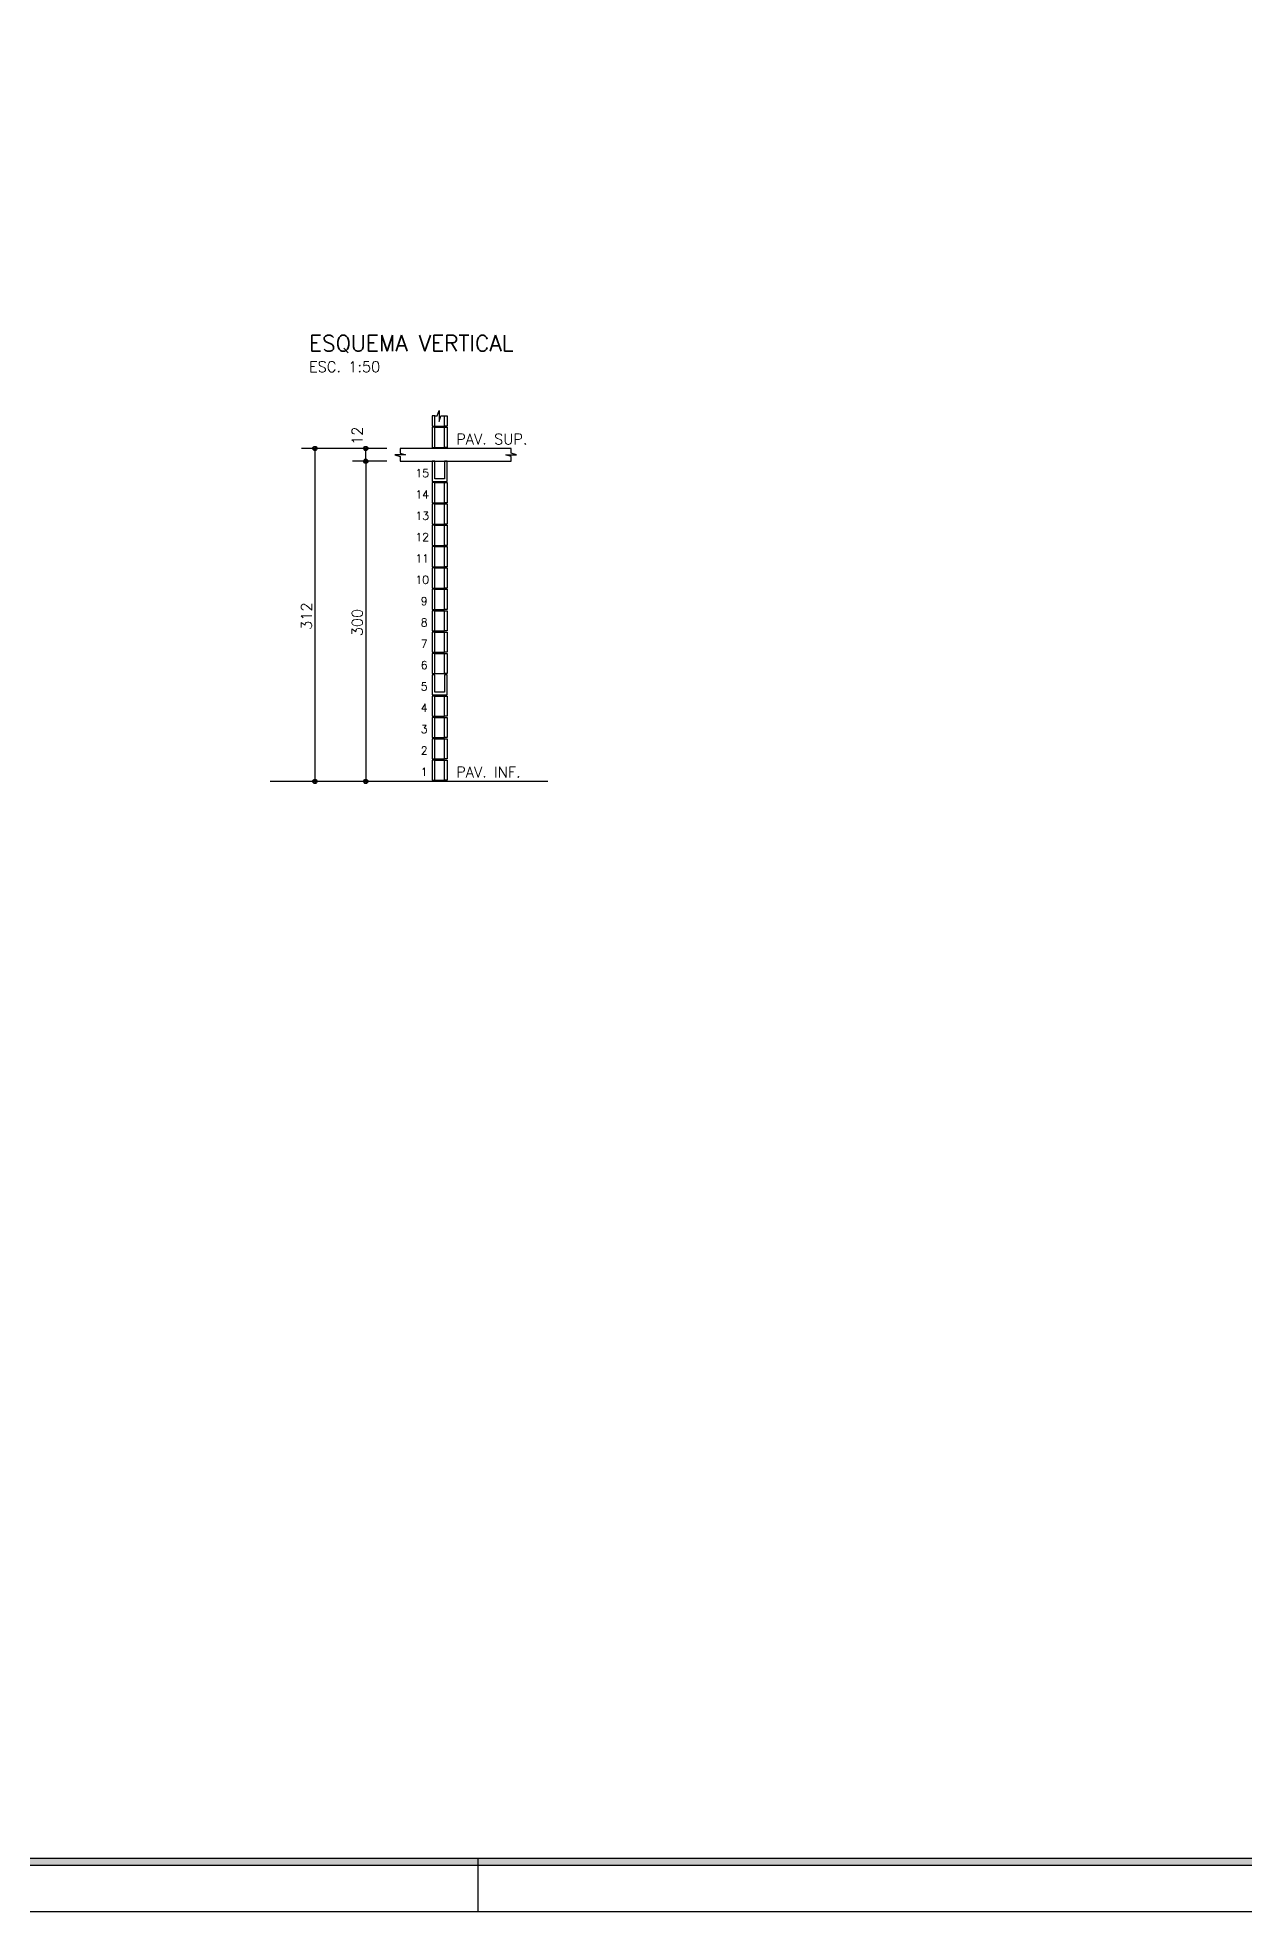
# Model space of a CAD drawing. Extents: x 187 to 6132, y 3709 to 7914.
# Drawn here: x 3869 to 5000, y 3709 to 5466 of the extents above; entities that cross this region are included whole.
import ezdxf

# ---------------------------------------------------------------- set-up
doc = ezdxf.new("R2010")
doc.units = 0
doc.header["$LTSCALE"] = 100
doc.header["$MEASUREMENT"] = 0
doc.layers.get('0').update_dxf_attribs({"color": 245, "linetype": 'CONTINUOUS'})
for name, color, linetype in [('01', 7, 'CONTINUOUS'), ('16', 5, 'CONTINUOUS'), ('212', 3, 'CONTINUOUS'), ('221', 102, 'CONTINUOUS'), ('248', 5, 'CONTINUOUS'), ('30', 7, 'CONTINUOUS')]:
    doc.layers.add(name, color=color, linetype=linetype)
doc.styles.get("Standard").update_dxf_attribs({"font": 'ROMANS.SHX'})

# ---------------------------------------------------------------- blocks, each defined once
blk = doc.blocks.new('BLOCO14X19TOPO')
at = {"layer": '248'}
for p, q in [((2.5, 19), (11.5, 19)), ((2.5, 0), (11.5, 0))]:
    blk.add_line(p, q, dxfattribs=at)
for points in [[(2.5, 0), (2.5, 19), (0, 19), (0, 0), (2.5, 0)], [(11.5, 0), (11.5, 19), (14, 19), (14, 0), (11.5, 0)]]:
    blk.add_lwpolyline(points, dxfattribs=at)
blk = doc.blocks.new('CANALETA14X19TOPO')
at = {"layer": '212'}
blk.add_lwpolyline([(14, 0), (14, 19), (11.5, 19), (11.5, 2.5), (2.5, 2.5), (2.5, 19), (0, 19), (0, 0), (14, 0)], dxfattribs=at)
blk = doc.blocks.new('DOT2', base_point=(2575.862793, -1123.101563))
for radius in [0.16, 0.08]:
    blk.add_circle((2575.862793, -1123.101563), radius)

msp = doc.modelspace()

# ---------------------------------------------------------------- linework, layer by layer
msp.add_line((4281.530458, 3759.209975), (4281.530458, 3709.209975))
for points in [[(186.530458, 3709.209975), (6131.530458, 3709.209975), (6131.530458, 7914.209975), (186.530458, 7914.209975), (186.530458, 3709.209975)], [(6081.530458, 3759.209975), (6081.530458, 3752.209975), (304.530458, 3752.209975), (304.530458, 7871.209975), (6081.530458, 7871.209975), (6081.530458, 7864.209975), (311.530458, 7864.209975), (311.530458, 3759.209975), (6081.530458, 3759.209975)], [(311.530458, 3759.209975), (6081.530458, 3759.209975), (6081.530458, 7864.209975), (311.530458, 7864.209975), (311.530458, 3759.209975)]]:
    msp.add_lwpolyline(points)
for points in [[(6081.530458, 3752.209975), (304.530458, 3752.209975), (311.530458, 3759.209975)], [(6081.530458, 3752.209975), (311.530458, 3759.209975), (6081.530458, 3759.209975)]]:
    msp.add_solid(points)
at = {"layer": '01'}
msp.add_line((4347.209392, 4768.350189), (4086.902814, 4768.350189), dxfattribs=at)
msp.add_lwpolyline([(4312.950596, 5080.350189), (4208.950596, 5080.350189), (4208.950596, 5076.016858), (4213.950596, 5074.350189), (4203.950596, 5074.350189), (4208.950596, 5072.683528), (4208.950596, 5068.350189), (4312.950596, 5068.350189), (4312.950596, 5072.683528), (4307.950596, 5074.350189), (4317.950596, 5074.350189), (4312.950596, 5076.016858), (4312.950596, 5080.350189)], dxfattribs=at)
at = {"layer": '221', "color": 11, "linetype": 'Continuous'}
for p, q in [((4196.450596, 5080.350189), (4116.485315, 5080.350189)), ((4128.985315, 5080.350189), (4128.985315, 4768.350189)), ((4196.450596, 5068.350189), (4164.104641, 5068.350189)), ((4176.604641, 5068.350189), (4176.604641, 4768.350189)), ((4183.950596, 4768.350189), (4116.485315, 4768.350189)), ((4183.950596, 4768.350189), (4164.104641, 4768.350189))]:
    msp.add_line(p, q, dxfattribs=at)
at = {"layer": '221'}
for p, q in [((4151.604641, 5080.350189), (4116.485315, 5080.350189)), ((4196.450596, 5080.350189), (4164.104641, 5080.350189)), ((4176.604641, 5068.350189), (4176.604641, 5080.350189)), ((4196.450596, 5068.350189), (4164.104641, 5068.350189)), ((4196.450596, 4768.350189), (4164.104641, 4768.350189))]:
    msp.add_line(p, q, dxfattribs=at)
at = {"layer": '221', "color": 11, "linetype": 'Continuous'}
for centre, radius in [((4128.985315, 5080.350189), 2), ((4128.985315, 5080.350189), 1), ((4176.604641, 5068.350189), 2), ((4176.604641, 5068.350189), 1), ((4128.985315, 4768.350189), 2), ((4128.985315, 4768.350189), 1), ((4176.604641, 4768.350189), 2), ((4176.604641, 4768.350189), 1)]:
    msp.add_circle(centre, radius, dxfattribs=at)
at = {"layer": '248'}
for p, q in [((4243.617269, 5110.850189), (4245.325596, 5115.975189)), ((4245.325596, 5115.975189), (4245.325596, 5105.725189)), ((4241.450596, 5110.850189), (4243.617269, 5110.850189)), ((4241.450596, 5101.350189), (4250.450596, 5101.350189)), ((4245.325596, 5105.725189), (4247.033933, 5110.850189)), ((4247.033933, 5110.850189), (4250.450596, 5110.850189))]:
    msp.add_line(p, q, dxfattribs=at)
for points in [[(4241.450596, 5101.350189), (4241.450596, 5110.850189), (4238.950596, 5110.850189), (4238.950596, 5101.350189), (4241.450596, 5101.350189)], [(4250.450596, 5101.350189), (4250.450596, 5110.850189), (4252.950596, 5110.850189), (4252.950596, 5101.350189), (4250.450596, 5101.350189)]]:
    msp.add_lwpolyline(points, dxfattribs=at)
at = {"layer": '30'}
msp.add_lwpolyline([(4312.950596, 5080.350189), (4208.950596, 5080.350189), (4208.950596, 5076.016858), (4213.950596, 5074.350189), (4203.950596, 5074.350189), (4208.950596, 5072.683528), (4208.950596, 5068.350189), (4312.950596, 5068.350189), (4312.950596, 5072.683528), (4307.950596, 5074.350189), (4317.950596, 5074.350189), (4312.950596, 5076.016858), (4312.950596, 5080.350189)], dxfattribs=at)

# ---------------------------------------------------------------- block references
at = {"layer": '212'}
for p in [(4238.950596, 5049.350189), (4238.950596, 4849.350189)]:
    msp.add_blockref('CANALETA14X19TOPO', p, dxfattribs=at)
at = {"layer": '221', "xscale": 12.5, "yscale": 12.5, "rotation": 90}
for p in [(4128.985315, 5080.350189), (4176.604641, 5080.350189), (4176.604641, 5068.350189), (4176.604641, 5068.350189), (4128.985315, 4768.350189), (4128.985315, 4768.350189), (4176.604641, 4768.350189), (4176.604641, 4768.350189)]:
    msp.add_blockref('DOT2', p, dxfattribs=at)
at = {"layer": '248'}
for p in [(4238.950596, 5081.350189), (4238.950596, 5029.350189), (4238.950596, 5009.350189), (4238.950596, 4989.350189), (4238.950596, 4969.350189), (4238.950596, 4949.350189), (4238.950596, 4929.350189), (4238.950596, 4909.350189), (4238.950596, 4889.350189), (4238.950596, 4869.350189), (4238.950596, 4829.350189), (4238.950596, 4809.350189), (4238.950596, 4789.350189), (4238.950596, 4769.350189)]:
    msp.add_blockref('BLOCO14X19TOPO', p, dxfattribs=at)

# ---------------------------------------------------------------- texts
for s, height, p in [('ESC. 1:50', 10, (4123.395393, 5151.898049)), ('15', 7.5, (4223.089965, 5053.551735)), ('14', 7.5, (4223.089965, 5033.551735)), ('13', 7.5, (4223.089965, 5013.551735)), ('12', 7.5, (4223.089965, 4993.551735)), ('11', 7.5, (4223.089965, 4973.551735)), ('10', 7.5, (4223.089965, 4953.551735)), ('9', 7.5, (4228.089965, 4933.551735)), ('8', 7.5, (4228.089965, 4913.551735)), ('7', 7.5, (4228.089965, 4893.551735)), ('6', 7.5, (4228.089965, 4873.551735)), ('5', 7.5, (4228.089965, 4853.551735)), ('4', 7.5, (4228.089965, 4833.551735)), ('3', 7.5, (4228.089965, 4813.551735)), ('2', 7.5, (4228.089965, 4793.551735)), ('1', 7.5, (4228.089965, 4773.551735))]:
    msp.add_text(s, height=height).set_placement(p)
at = {"layer": '16'}
msp.add_text('ESQUEMA VERTICAL', height=15, dxfattribs=at).set_placement((4123.395393, 5171.397548))
at = {"layer": '221'}
msp.add_text('12', height=10, rotation=90, dxfattribs=at).set_placement((4173.604641, 5083.683519))
for s, p in [('PAV. SUP.', (4261.375133, 5084.101495)), ('PAV. INF.', (4261.375133, 4772.101495))]:
    msp.add_text(s, height=10, dxfattribs=at).set_placement(p)
at = {"layer": '221', "color": 11, "linetype": 'Continuous'}
for s, p in [('312', (4125.985315, 4910.350189)), ('300', (4173.604641, 4904.350189))]:
    msp.add_text(s, height=10, rotation=90, dxfattribs=at).set_placement(p)

doc.saveas('drawing.dxf')
